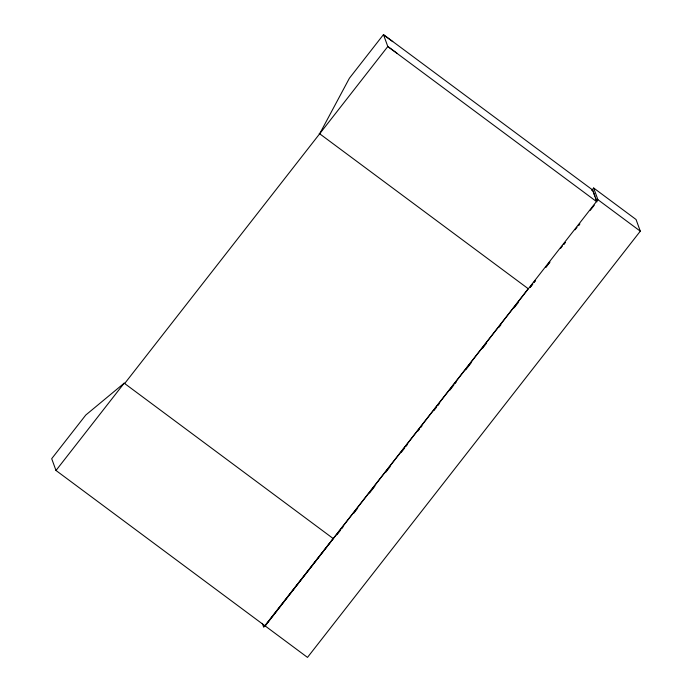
<?xml version="1.0" encoding="UTF-8"?>
<svg xmlns="http://www.w3.org/2000/svg" width="692" height="692" viewBox="0 0 692 692"><rect width="100%" height="100%" fill="white"/><g stroke="black" fill="none" stroke-linecap="round" stroke-linejoin="round"><path stroke-width="1.04" d="M319.669 133.772L349.399 78.231L383.463 34.6L592.551 189.928M591.686 190.542L593.658 188.008L636.052 219.502L640.299 231.18L307.499 657.4L55.991 470.482L124.171 383.16L333.207 538.549L263.704 627.212L262.294 623.354M593.658 188.008L597.905 199.685L265.105 625.905L528.264 288.737L319.185 133.409M337.013 534.665L340.334 530.418M341.658 528.723L342.981 527.019M353.603 513.429L357.582 508.326M369.519 493.033L374.83 486.234M385.444 472.636L390.089 466.693M401.369 452.248L404.682 448.001M406.014 446.297L407.337 444.601M417.951 431.004L419.283 429.308M420.606 427.604L421.938 425.909M433.875 410.607L436.531 407.207M437.863 405.512L439.186 403.817M449.8 390.219L453.779 385.115M455.111 383.42L456.435 381.716M465.725 369.822L471.036 363.023M482.307 348.578L486.294 343.483M498.897 327.342L500.887 324.79M514.156 307.793L518.135 302.698M535.366 280.632L534.042 282.327L535.383 280.641M545.953 267.077L549.924 261.991L545.997 267.112M560.503 248.437L562.484 245.894M563.807 244.207L565.13 242.511M575.052 229.805L577.042 227.261M578.365 225.566L579.688 223.871M590.267 210.316L594.238 205.23M563.902 244.267L565.226 242.581M578.486 225.661L579.809 223.966M383.593 34.937L392.736 41.632M396.948 53.206L387.805 46.52L383.463 34.6M597.905 199.685L640.299 231.18M592.845 190.395L594.947 196.182M595.648 198.111L596.703 201.009M592.906 190.923L596.885 201.848L387.805 46.52L124.621 383.584L124.127 383.221L85.765 415.053L51.701 458.684L55.991 470.482M532.719 284.023L530.072 287.405L532.728 284.023"/></g></svg>
